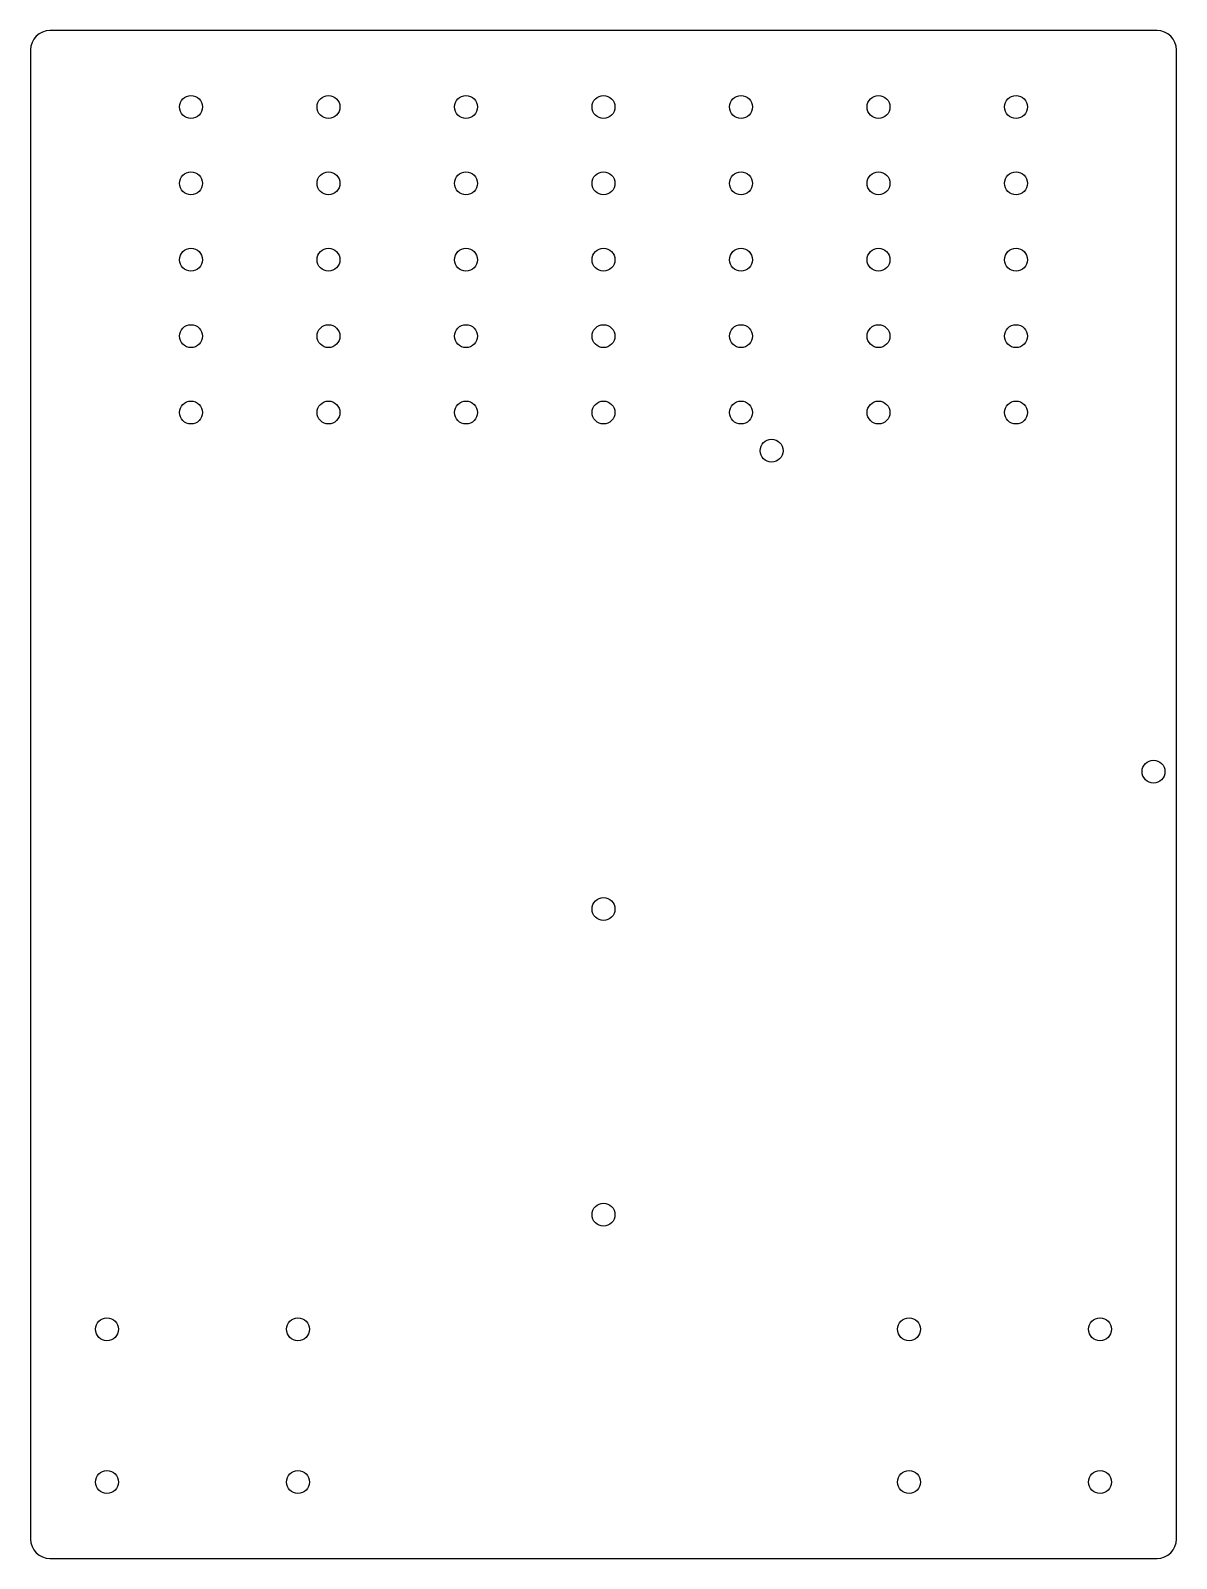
# Model space of a CAD drawing. Header units: millimetres. Extents: x 0 to 15, y 0 to 20.
import ezdxf

# ---------------------------------------------------------------- set-up
doc = ezdxf.new("R2010")
doc.units = ezdxf.units.MM

msp = doc.modelspace()

# ---------------------------------------------------------------- linework, layer by layer
at = {"color": 7, "linetype": 'Continuous', "lineweight": 25}
for p, q in [((14.746, 20), (0.254, 20)), ((0, 19.746), (0, 0.254)), ((15, 0.254), (15, 19.746)), ((0.254, 0), (14.746, 0))]:
    msp.add_line(p, q, dxfattribs=at)
for centre in [(2.1, 19), (3.9, 19), (5.7, 19), (7.5, 19), (9.3, 19), (11.1, 19), (12.9, 19), (2.1, 18), (3.9, 18), (5.7, 18), (7.5, 18), (9.3, 18), (11.1, 18), (12.9, 18), (2.1, 17), (3.9, 17), (5.7, 17), (7.5, 17), (9.3, 17), (11.1, 17), (12.9, 17), (2.1, 16), (3.9, 16), (5.7, 16), (7.5, 16), (9.3, 16), (11.1, 16), (12.9, 16), (2.1, 15), (3.9, 15), (5.7, 15), (7.5, 15), (9.3, 15), (11.1, 15), (12.9, 15), (9.7, 14.5), (14.7, 10.3), (7.5, 8.5), (7.5, 4.5), (1, 3), (3.5, 3), (11.5, 3), (14, 3), (1, 1), (3.5, 1), (11.5, 1), (14, 1)]:
    msp.add_circle(centre, 0.15, dxfattribs=at)
for centre, start, end in [((0.254, 19.746), 90, 180), ((14.746, 19.746), 0, 90), ((0.254, 0.254), 180, 270), ((14.746, 0.254), 270, 0)]:
    msp.add_arc(centre, 0.254, start, end, dxfattribs=at)

doc.saveas('drawing.dxf')
